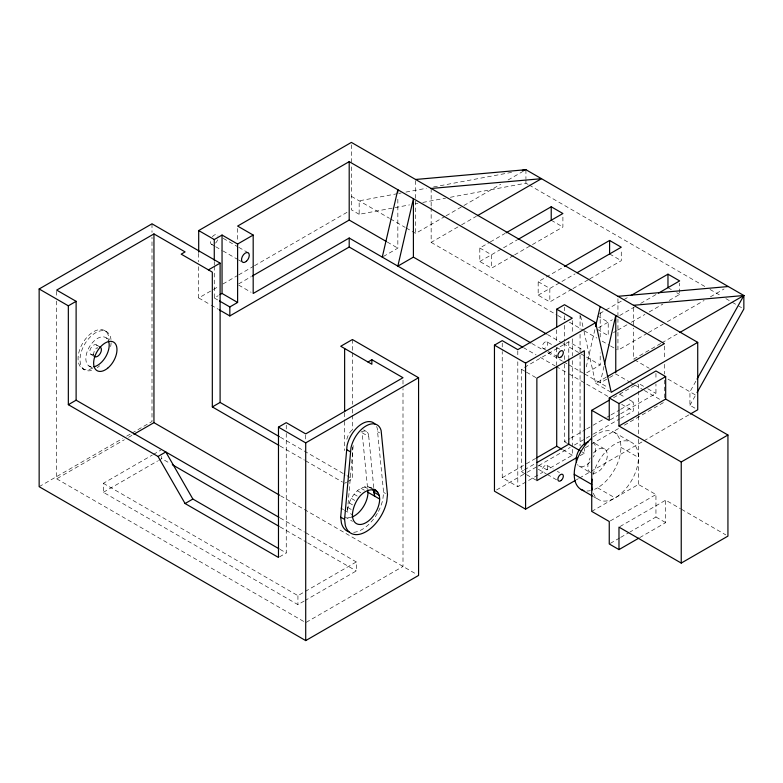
<?xml version="1.0" encoding="UTF-8"?>
<svg xmlns="http://www.w3.org/2000/svg" width="783" height="783" viewBox="0 0 783 783"><rect width="100%" height="100%" fill="white"/><g stroke="black" fill="none" stroke-linecap="round" stroke-linejoin="round"><path stroke-width="0.59" stroke-dasharray="3.92 2.94" d="M353.192 445.566L347.358 511.847C347.583 500.063 359.27 481.32 372.63 488.475M376.584 426.5A22.11 12.763 -60 0 1 377.24 428.36L383.601 492.38L382.877 499.104A30.361 17.529 -60 0 1 377.876 512.444M586.271 366.865L595.011 329.026M604.016 366.395L600.199 382.946L608.499 378.16M695.862 381.213L689.94 391.794L689.94 405.281L697.722 409.773M689.94 405.281L695.862 394.701M538.616 466.159L539.154 465.366L546.945 469.859L572.285 455.236L572.285 447.954M546.945 469.859L546.965 469.829A3.856 2.222 -60 0 0 546.965 465.376A3.856 2.222 -60 0 0 543.118 467.598A3.856 2.222 -60 0 0 543.118 472.051L517.798 486.683L502.236 477.699L502.236 351.567M198.696 266.67L198.696 297.961L212.389 290.062M213.446 289.456L218.711 286.412M222.92 283.984L237.66 275.469M238.717 274.862L253.457 266.347M254.504 265.74L349.277 211.028M214.268 266.318L214.268 297.961L218.154 295.72M238.668 283.877L251.304 276.585M406.181 227.97L415.587 233.403L445.018 216.421M446.065 215.814L462.88 206.105M463.928 205.498L500.709 184.259M508.059 180.012L524.874 170.312M383.308 256.53L397.842 248.142L397.842 197.032M431.159 207.642L431.159 242.387L460.58 225.406M461.627 224.799L476.338 216.304M39.15 486.683L122.471 438.588M126.689 436.151L130.908 433.713M131.965 433.107L152 421.538L152 237.249M56.66 301.054L56.66 478.824L124.34 439.752M128.569 437.305L132.797 434.868M513.531 255.493L491.47 268.226L479.803 261.493L479.803 248.005L489.248 242.554M490.305 241.947L505.006 233.451M479.803 261.493L517.729 239.588M304.186 601.031L297.931 604.642L103.356 492.301L103.356 483.317L152.352 455.031M153.39 454.434L160.691 450.215M103.356 492.301L157.559 461.011M158.606 460.414L161.729 458.603L170.195 463.487M514.578 254.886L531.383 245.187M532.44 244.58L562.899 226.992L562.899 215.756M571.903 289.191L549.842 301.925L538.175 295.191L538.175 281.714L563.378 267.16M538.175 295.191L575.055 273.893M572.95 288.584L588.708 279.492M589.756 278.885L621.271 260.69L621.271 249.464M599.69 313.591L604.946 310.557M605.993 309.951L622.798 300.251M623.855 299.644L629.101 296.61M525.452 474.028L521.302 471.63L521.302 369.185L523.416 367.961M524.463 367.354L568.781 341.77L582.268 349.561M598.643 327.676L612.423 319.728M619.647 315.549L634.357 307.063M640.66 303.422L656.408 294.32M344.628 483.317L346.575 482.191M347.544 481.633L352.409 478.824L352.409 447.054M613.471 332.599L616.622 330.778M617.67 330.172L627.124 324.71M631.323 322.293L644.977 314.404M649.185 311.977L662.839 304.098M669.142 300.457L679.644 294.398L679.644 283.162M647.365 333.245L617.944 350.236L617.944 319.082M648.422 332.638L663.132 324.142M667.331 321.715L704.113 300.486M710.416 296.845L724.079 288.956M586.702 372.767L600.199 364.976L600.199 352.8M279.453 556.899L286.255 552.964L286.255 431.179M660.832 343.443L633.516 359.221L633.516 328.067M661.889 342.837L679.752 332.53M584.02 331.395L595.628 383.337L606.208 377.23M609.536 377.553L615.761 373.961L629.512 381.898M613.529 397.715L637.401 383.934M103.356 483.317L297.931 595.657L304.186 592.046M305.233 591.439L356.304 561.949L356.304 570.944L305.233 600.424M502.236 477.699L525.285 464.397M526.333 463.79L535.758 458.349M564.494 364.134L564.494 441.749L569.789 438.695M570.846 438.089L585.664 429.534M586.721 428.927L592.007 425.874M593.064 425.257L605.768 417.926M606.825 417.319L609.996 415.489M611.053 414.873L619.519 409.989M620.576 409.372L633.271 402.041L633.271 411.036L620.655 418.318M610.29 419.805L619.627 414.413M620.665 413.816L655.948 393.448L655.948 383.983M521.302 471.63L523.416 470.417M524.463 469.81L535.014 463.712M496.559 489.962L526 472.961M527.057 472.355L537.569 466.286M538.626 465.679L570.171 447.465M574.379 445.038L592.261 434.712M593.308 434.105L619.607 418.925M585.332 447.7L619.069 428.223M624.345 425.179L664.405 402.041M580.125 455.647L584.343 453.21L584.343 448.336M576.278 479.891L578.383 478.667M579.44 478.061L590 471.963M591.057 471.356L642.804 441.475M643.861 440.868L689.275 414.647M591.742 511.397L638.439 484.442L655.948 494.553L655.948 517.015L630.002 532M610.29 520.91L655.948 494.553M620.019 526.528L665.677 500.171L680.447 508.696M610.29 543.382L619.627 537.99M620.665 537.392L628.964 532.597M639.731 537.618L665.677 522.633L665.677 500.171M397.558 193.665L359.162 200.83L359.162 214.307L393.957 207.818M398.753 193.44L401.15 192.99M405.956 192.089L426.353 188.292M433.547 186.941L512.728 172.162M395.161 207.593L409.548 204.901M415.548 203.786L417.956 203.335M422.751 202.435L445.547 198.187M450.342 197.287L525.931 183.183L528.045 184.406M529.102 185.013L705.767 287.009M709.995 289.456L720.575 295.563M725.87 298.617L731.156 301.67M732.213 302.277L742.793 308.385M551.222 220.248L562.899 226.992M609.595 253.956L621.271 260.69M667.968 287.655L671.853 289.906M676.718 292.705L679.644 294.398M479.803 248.005L491.47 254.749L491.47 268.226M538.175 281.714L549.842 288.447L549.842 301.925M597.517 315.97L608.215 322.146L608.215 335.633L597.517 329.447M351.381 196.337L389.464 218.32M390.511 218.927L405.144 227.373M431.159 242.387L556.742 314.893M557.79 315.5L565.179 319.767M569.398 322.204L583.12 330.123M584.177 330.739L596.842 338.05M602.117 341.094L609.507 345.362M610.564 345.969L616.887 349.629M634.553 359.828L649.185 368.274M667.997 379.129L695.774 395.17M359.162 214.307L351.381 209.815L351.381 165.174M643.587 386.313L638.439 383.337L638.439 414.941M647.707 388.691L655.948 393.448M387.262 242.035L397.842 248.142M547.434 334.507L562.204 343.042M563.261 343.649L580.144 353.397M581.201 354.004L585.42 356.441M586.477 357.058L600.199 364.976M630.569 382.505L633.741 384.336M634.798 384.952L643.254 389.836M644.311 390.443L660.177 399.604M546.965 341.809A3.856 2.222 -60 0 1 545.741 347.769A3.856 2.222 -60 0 1 542.413 345.851A3.856 2.222 -60 0 1 546.965 341.809L555.264 346.595M556.302 347.202L560.462 349.59M543.118 348.474L547.268 350.872M548.306 351.479L556.605 356.265M531.863 343.502L543.471 350.197M547.699 352.634L562.468 361.169M563.525 361.775L567.744 364.212M568.801 364.819L583.58 373.354M584.627 373.961L607.432 387.125M619.833 394.289L625 397.275M629.14 399.663L633.271 402.041M595.628 383.337L610.163 391.725M523.445 347.623L536.12 354.944M540.339 357.381L555.127 365.915M556.184 366.522L567.802 373.227M568.859 373.843L607.931 396.404M621.663 404.322L633.271 411.036M521.302 369.185L525.452 371.582M526.489 372.179L536.864 378.169M614.087 432.255L631.597 442.366M620.929 447.367L638.439 457.478M604.456 448.933L592.78 442.189A13.761 7.947 -60 0 1 593.348 457.027M223.243 238.375L237.768 246.762M238.805 247.359L248.152 252.752M564.494 441.749L567.616 443.55M582.268 452.016L584.343 453.21M681.504 509.302L725.831 534.897M211.518 244.316L214.63 246.107M215.668 246.714L221.892 250.306M222.93 250.903L237.455 259.29M238.492 259.887L241.604 261.688M562.938 449.843L572.285 455.236M579.019 466.022L589.726 472.208M655.948 517.015L665.677 522.633M597.576 487.809L615.086 497.919M238.649 285.081L251.108 292.274M546.965 465.376L553.19 468.968M557.349 471.366L559.424 472.57M593.426 496.579L598.574 499.554M538.273 469.252L546.231 473.852M547.268 474.449L556.605 479.842M526.489 474.625L536.864 480.625M214.268 297.961L218.418 300.359M198.696 297.961L210.118 304.558M211.156 305.155L218.418 309.344M377.651 431.727L379.598 432.852M363.645 429.906L366.473 431.541M373.765 487.613L368.754 436.581L362.137 432.764L367.619 488.661M104.638 330.573L106.586 331.698M383.601 492.38L385.549 493.505M367.785 486.439L370.819 488.191M280.441 437.266L346.066 475.154M347.123 475.77L352.409 478.824M364.496 486.762L367.53 488.514M106.234 337.884L109.15 339.568M360.973 488.259L366.033 491.176M280.06 446.036L304.411 460.091M305.468 460.707L342.514 482.093M357.449 490.833L362.509 493.75M96.378 344.872L99.304 346.556M354.161 494.298L357.195 496.05M351.342 498.428L356.402 501.345M349.179 502.931L354.239 505.857M90.877 354.405L94.772 356.647M347.818 507.511L351.861 509.85M340.742 508.03L343.571 509.664M344.52 510.213L352.409 514.774M88.812 365.886L92.697 368.127M344.726 516.849L352.507 521.341M82.626 368.705L84.574 369.821M280.588 495.766L416.448 574.213M280.167 517.994L304.489 532.039M305.546 532.646L356.304 561.949M280.167 526.979L306.603 542.247M307.66 542.854L356.304 570.944M279.962 549.333L286.255 552.964M56.66 478.824L305.713 622.612L403 566.452L403 388.681M370.604 487.31L372.052 488.641M580.595 316.048L583.756 330.211M664.405 346.066L664.405 359.446M664.405 364.32L664.405 374.059M664.405 380.137L664.405 398.39M655.948 373.344L655.948 379.256M638.439 416.155L638.439 438.03M638.439 439.243L638.439 484.442M633.516 307.699L633.516 326.863M617.944 298.705L617.944 317.878M600.199 312.642L600.199 336.984M580.066 314.903L580.066 329.457M580.066 334.302L580.066 353.71M580.066 354.924L580.066 445.889M572.285 320.609L572.285 333.95M572.285 338.804L572.285 355.776M572.285 360.63L572.285 446.741M568.781 341.77L568.781 357.625M564.494 307.132L564.494 310.763M564.494 315.618L564.494 320.472M564.494 325.317L564.494 341.085M564.494 342.298L564.494 350.794M564.494 355.639L564.494 362.921M556.713 329.809L556.713 343.15M556.713 348.004L556.713 364.986M525.931 169.705L525.931 178.69M525.931 179.816L525.931 183.183M517.798 350.853L517.798 356.911M517.798 361.766L517.798 486.683M502.236 343.071L502.236 350.353M431.159 188.468L431.159 206.448M415.587 180.677L415.587 199.851M415.587 201.055L415.587 233.403M403 380.156L403 387.458M352.409 339.528L352.409 351.743M352.409 352.967L352.409 404.282M352.409 409.176L352.409 414.06M352.409 415.284L352.409 429.945M351.381 144.806L351.381 163.98M344.628 412.876L344.628 420.168M344.628 421.381L344.628 450.528M305.713 435.103L305.713 439.977M297.931 595.657L297.931 604.642M286.255 425.091L286.255 429.965M237.611 228.499L237.611 241.888M214.268 261.453L214.268 265.104M198.696 253.428L198.696 261.855M161.729 456.362L161.729 458.603M152 223.821L152 232.365M56.66 291.315L56.66 296.189M91.552 370.447A22.012 12.714 -60 0 1 80.14 357.322A22.012 12.714 -60 0 1 95.575 332.785A22.012 12.714 -60 0 1 111.01 339.509M111.117 342.719A22.012 12.714 -60 0 1 110.609 346.732M99.607 365.798A22.012 12.714 -60 0 1 97.2 367.697M377.328 513.423A30.361 17.529 -60 0 1 351.41 532.332M93.627 354.131A5.501 3.181 -60 0 1 89.751 351.479A5.501 3.181 -60 0 1 94.303 344.823A5.501 3.181 -60 0 1 97.386 348.631M91.112 366.855A16.512 9.533 -60 0 1 89.751 346.311A16.512 9.533 -60 0 1 107.946 339.802M93.764 355.218A5.501 3.181 -60 0 1 97.523 347.388M92.619 368.157A22.012 12.714 -60 0 1 78.065 358.232A22.012 12.714 -60 0 1 93.294 331.865A22.012 12.714 -60 0 1 109.16 339.499M360.973 432.089A11.011 6.352 -60 0 1 368.754 436.581M346.84 439.273A11.011 6.352 -60 0 1 354.356 428.272M350.833 517.397A19.262 11.119 -60 0 1 347.544 517.72M212.32 236.779A5.501 3.181 -60 0 1 218.026 236.212M217.635 239.852A5.501 3.181 -60 0 1 215.276 243.307M212.32 244.56A5.501 3.181 -60 0 1 210.891 239.246M593.044 474.792A33.023 19.066 -60 0 1 628.759 441.211A33.023 19.066 -60 0 1 629.326 484.109A33.023 19.066 -60 0 1 593.289 493.202M593.23 436.865A33.023 19.066 -60 0 1 620.919 446.613A33.023 19.066 -60 0 1 594.532 489.336M590.362 490.657A33.023 19.066 -60 0 1 586.966 490.99M593.465 453.044A13.761 7.947 -60 0 1 607.295 455.726A13.761 7.947 -60 0 1 592.711 473.382M590.695 472.766A13.761 7.947 -60 0 1 590.128 457.928M590.01 461.911A13.761 7.947 -60 0 1 577.472 464.593"/><path stroke-width="1.17" d="M349.071 531.872A30.361 17.529 -60 0 1 341.408 523.054L340.683 517.162L347.045 445.801A22.11 12.763 -60 0 1 359.426 425.541A22.11 12.763 -60 0 1 374.949 424.004M344.579 519.403L350.931 448.042A22.11 12.763 -60 0 1 366.033 425.942A22.11 12.763 -60 0 1 381.135 430.611L387.487 494.631L386.773 501.355A30.361 17.529 -60 0 1 366.033 531.696A30.361 17.529 -60 0 1 345.293 525.295L344.579 519.403L340.683 517.162M382.27 257.127L397.842 189.731L397.842 192.168M595.56 326.658L600.199 306.554M604.564 364.026L615.761 315.549L615.761 372.747M697.046 379.099L743.85 295.514L525.931 169.705L415.587 179.483M697.046 392.586L743.85 309.001L743.85 295.514L633.516 305.301M367.981 361.991L371.866 359.749L371.866 364.242L340.742 346.262L352.409 339.528L418.572 377.719L418.572 575.436L305.713 640.592L39.15 486.683L39.15 288.976L152 223.821L220.101 263.137L220.101 402.433L279.374 436.66M279.002 445.429L212.32 406.925L212.32 272.122L181.186 254.152L185.082 251.901L153.948 233.931L56.66 290.101L76.117 301.328L76.117 400.191L279.11 517.387M39.15 288.976L68.336 305.82L76.117 301.328M198.696 252.224L198.696 230.564L351.381 142.408L697.722 342.367L697.722 409.773L690.332 414.041M198.696 230.564L214.268 239.549L222.049 235.057L237.611 244.042L253.183 235.057L253.183 293.468L349.198 238.032L530.805 342.885M607.265 376.613L664.405 343.629L349.198 161.65L237.611 226.072L253.183 235.057M208.425 269.881L220.101 263.137M220.101 294.594L222.049 293.468L237.611 302.453L237.611 244.042M252.351 275.978L349.198 220.062L386.205 241.428M219.455 300.956L229.83 306.946L237.611 302.453M68.336 305.82L68.336 404.684L76.117 400.191M219.455 309.951L229.83 315.94L349.198 247.027L522.388 347.016M477.395 215.697L541.493 178.69L431.159 188.468M413.404 257.127L397.842 266.122L413.404 198.716L413.404 257.127L546.377 333.901M133.854 434.252L153.948 422.654L279.531 495.159M506.053 232.845L551.222 206.771L562.899 213.514L518.659 239.05M212.32 406.925L220.101 402.433M68.336 404.684L158.019 456.46L165.8 451.967L192.863 499.045L278.914 548.726M158.019 456.46L185.082 503.538L278.474 557.457L278.474 427.146L286.255 422.654L305.713 433.89L403 377.719L371.866 359.749M564.426 266.553L609.595 240.469L621.271 247.213L577.032 272.748M185.082 503.538L192.863 499.045M278.474 427.146L305.713 442.875L418.572 377.719M575.221 480.498L525.579 509.156L494.455 491.186L494.455 345.146L502.236 340.644L517.798 349.639L572.285 318.182L556.713 309.197L556.713 327.392M556.713 309.197L564.494 304.704L595.628 322.674L611.2 392.322L697.722 342.367M631.206 295.397L667.968 274.177L679.644 280.911L658.513 293.116M494.455 345.146L525.579 363.116L595.628 322.674M679.752 332.53L743.85 295.514M591.742 410.302L609.252 420.412L609.252 397.94L655.948 370.976L665.677 376.594L665.677 399.066L727.936 435.015L727.936 536.11L681.239 563.075L618.981 527.125L618.981 549.597L609.252 543.979L609.252 521.507L591.742 511.397L591.742 410.302L609.38 400.113M609.252 397.94L618.981 403.558L665.677 376.594M536.805 457.742L556.713 446.251L561.9 449.246M537.128 462.499L568.781 444.225L580.193 450.812M618.981 403.558L618.981 426.021L665.677 399.066M576.963 457.478L536.864 480.625L536.864 378.169L584.343 350.755L584.343 444.675M618.981 426.021L681.239 461.97L727.936 435.015M618.981 549.597L638.693 538.215M522.33 170.371L525.931 169.705M617.944 296.317L728.288 286.529M375.664 490.227C362.47 486.889 352.967 503.322 352.409 514.774A19.262 11.119 -60 0 0 366.033 522.633A19.262 11.119 -60 0 0 379.657 499.045C379.765 494.836 377.651 490.687 373.638 489.062M574.223 474.332L591.742 484.442M581.064 489.444L592.398 495.991M346.634 449.638L350.52 451.889M377.827 492.233L372.767 489.316L374.127 492.321L374.597 496.119L374.117 491.264M374.127 492.321L379.187 495.238M367.736 489.874L367.981 492.301L379.657 499.045M172.309 464.711L279.11 526.372M681.239 461.97L681.239 563.075M667.968 274.177L667.968 287.655M609.595 240.469L609.595 253.956M568.781 358.849L568.781 444.225M556.713 366.199L556.713 446.251M551.222 206.771L551.222 220.248M525.579 363.116L525.579 509.156M349.198 161.65L349.198 220.062M349.198 238.032L349.198 247.027M344.628 348.513L344.628 411.662M305.713 442.875L305.713 640.592M229.83 306.946L229.83 315.94M222.049 235.057L222.049 293.468M214.268 239.549L214.268 260.24M153.948 233.931L153.948 422.654M367.981 492.301A19.262 11.119 -60 0 1 351.694 517.132M99.47 346.869A5.501 3.181 -60 0 1 100.273 353.476A5.501 3.181 -60 0 1 94.156 356.079M108.367 340.634A16.512 9.533 -60 0 1 106.018 356.216A16.512 9.533 -60 0 1 93.862 366.796M592.291 489.962A33.023 19.066 -60 0 1 592.144 479.186M583.854 490.589A33.023 19.066 -60 0 1 574.614 469.193A33.023 19.066 -60 0 1 591.537 438.294M576.503 462.44A13.761 7.947 -60 0 1 588.415 441.808M107.672 368.206A16.512 9.533 -60 0 0 114.015 342.377A16.512 9.533 -60 0 0 94.224 358.545A16.512 9.533 -60 0 0 107.672 368.206M561.313 356.764A3.856 2.222 -60 0 0 562.537 350.794A3.856 2.222 -60 0 0 557.976 354.836A3.856 2.222 -60 0 0 561.313 356.764M561.313 480.331A3.856 2.222 -60 0 0 562.537 474.361A3.856 2.222 -60 0 0 557.976 478.403A3.856 2.222 -60 0 0 561.313 480.331M246.4 261.277A5.501 3.181 -60 0 0 248.152 252.752A5.501 3.181 -60 0 0 241.644 258.527A5.501 3.181 -60 0 0 246.4 261.277"/></g></svg>
